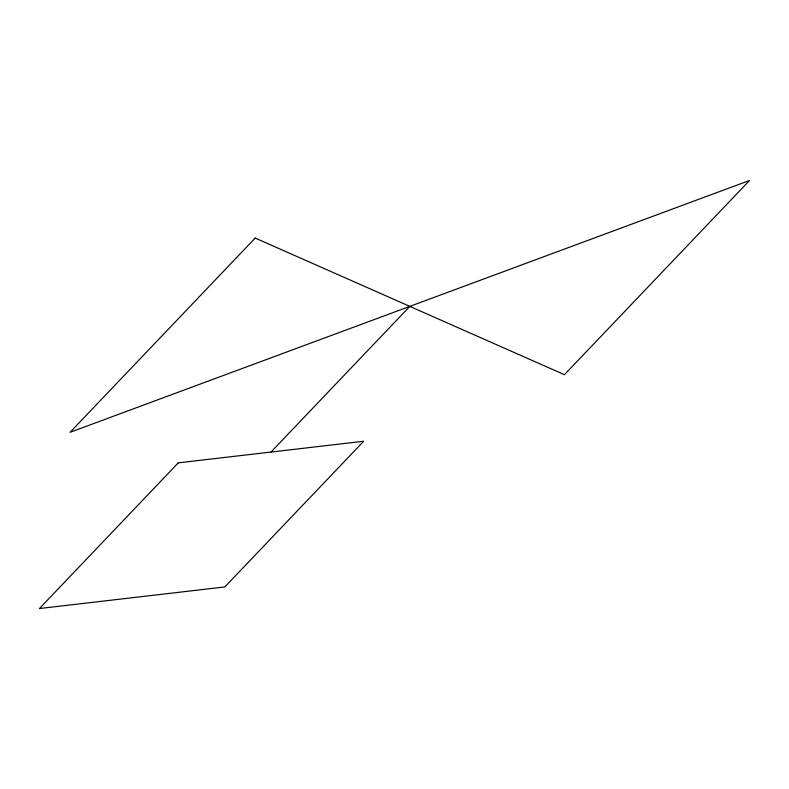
<?xml version="1.0" encoding="UTF-8"?>
<svg xmlns="http://www.w3.org/2000/svg" width="789" height="789" viewBox="0 0 789 789"><rect width="100%" height="100%" fill="white"/><g stroke="black" fill="none" stroke-linecap="round" stroke-linejoin="round"><path stroke-width="1.18" d="M270.982 452.058L409.816 306.379M255.192 238.061L70.083 432.303L749.55 180.464L564.431 374.696L255.192 238.061M178.284 462.857L39.45 608.536L224.835 586.937L363.67 441.258L178.284 462.857"/></g></svg>
